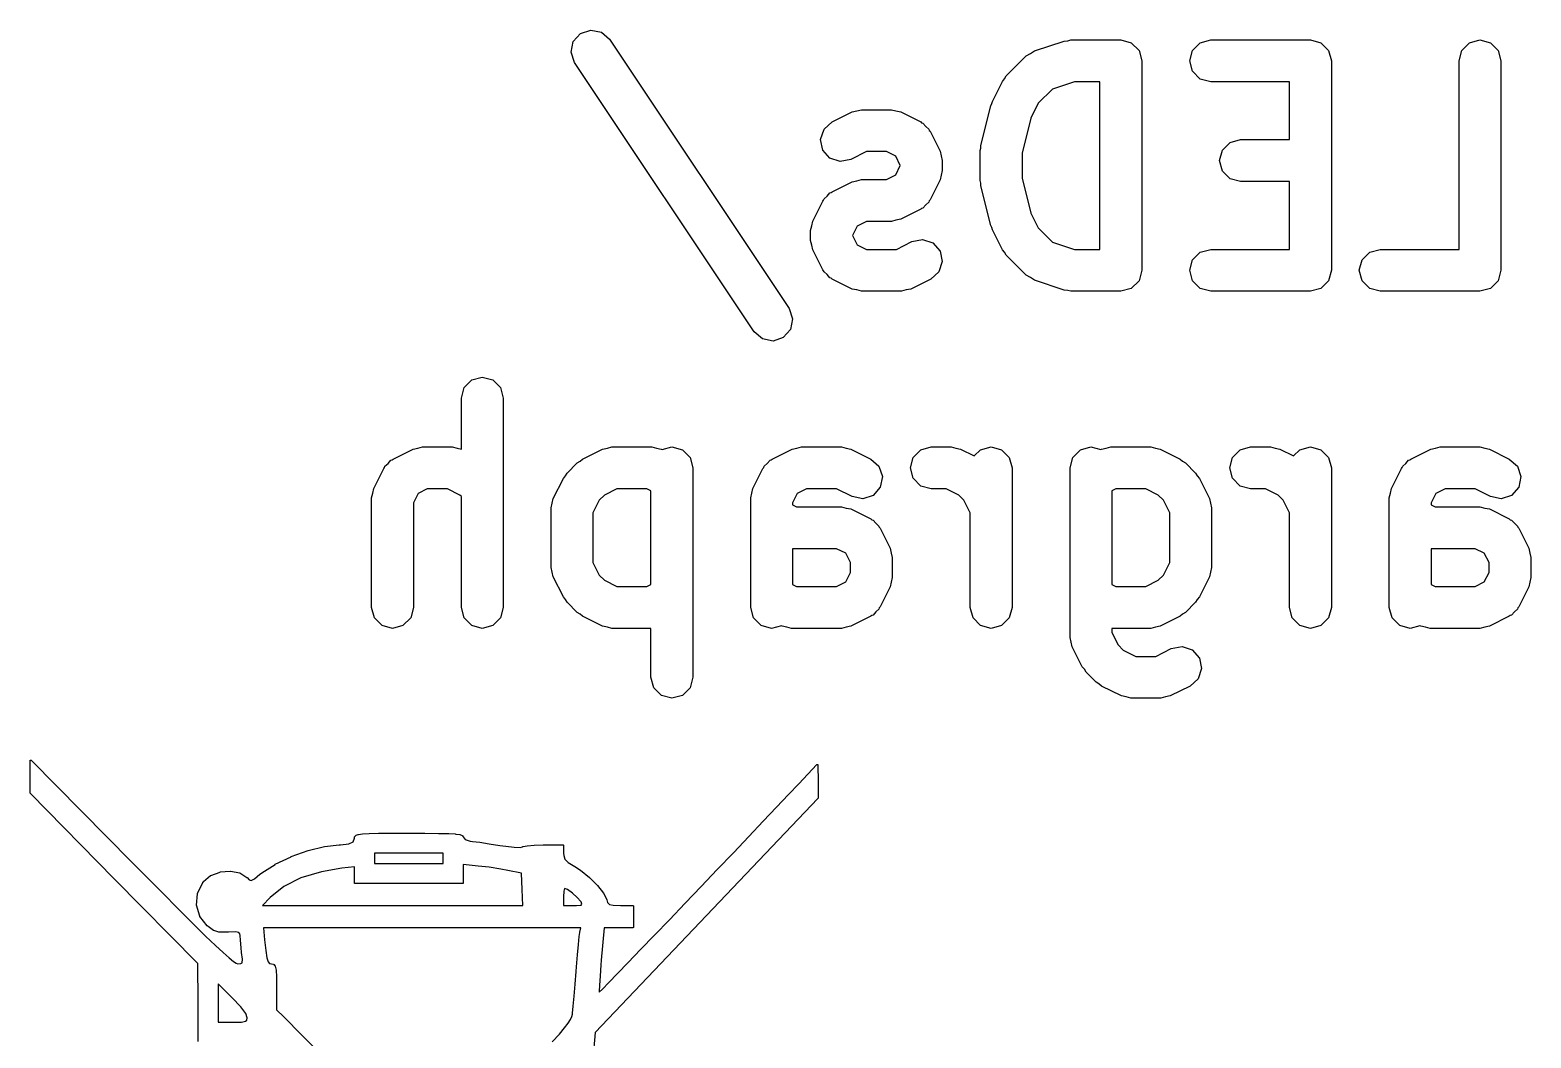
# Model space of a CAD drawing. Extents: x 10 to 287, y -200 to -10.
# Drawn here: x 155.62 to 166.37, y -116.54 to -109.32 of the extents above; entities that cross this region are included whole.
import ezdxf

# ---------------------------------------------------------------- set-up
doc = ezdxf.new("R2010")
doc.units = 0
doc.layers.add('BLACK', color=7, linetype='CONTINUOUS')

msp = doc.modelspace()

# ---------------------------------------------------------------- linework, layer by layer
at = {"layer": 'BLACK', "linetype": 'CONTINUOUS'}
for p, q in [((159.51, -109.403), (159.561, -109.345)), ((159.561, -109.345), (159.635, -109.32)), ((159.635, -109.32), (159.711, -109.335)), ((159.711, -109.335), (159.769, -109.386)), ((159.495, -109.479), (159.51, -109.403)), ((159.519, -109.553), (159.495, -109.479)), ((159.769, -109.386), (161.055, -111.315)), ((162.753, -109.506), (162.782, -109.489)), ((162.782, -109.489), (162.811, -109.47)), ((162.811, -109.47), (163.025, -109.399)), ((163.025, -109.399), (163.05, -109.397)), ((163.05, -109.397), (163.073, -109.391)), ((163.073, -109.391), (163.43, -109.391)), ((163.43, -109.391), (163.505, -109.411)), ((163.505, -109.411), (163.56, -109.466)), ((163.56, -109.466), (163.58, -109.541)), ((163.923, -109.541), (163.943, -109.466)), ((163.943, -109.466), (163.998, -109.411)), ((163.998, -109.411), (164.073, -109.391)), ((164.073, -109.391), (164.787, -109.391)), ((164.787, -109.391), (164.862, -109.411)), ((164.862, -109.411), (164.917, -109.466)), ((164.917, -109.466), (164.937, -109.541)), ((165.851, -109.541), (165.872, -109.466)), ((165.872, -109.466), (165.926, -109.411)), ((165.926, -109.411), (166.001, -109.391)), ((166.001, -109.391), (166.076, -109.411)), ((166.076, -109.411), (166.131, -109.466)), ((166.131, -109.466), (166.151, -109.541)), ((160.805, -111.481), (159.519, -109.553)), ((162.61, -109.649), (162.753, -109.506)), ((163.58, -109.541), (163.58, -111.041)), ((163.943, -109.616), (163.923, -109.541)), ((164.937, -109.541), (164.937, -111.041)), ((165.851, -110.891), (165.851, -109.541)), ((166.151, -109.541), (166.151, -111.041)), ((162.51, -109.831), (162.582, -109.688)), ((162.582, -109.688), (162.598, -109.67)), ((162.598, -109.67), (162.61, -109.649)), ((163.097, -109.691), (162.94, -109.744)), ((163.28, -109.691), (163.097, -109.691)), ((163.28, -110.891), (163.28, -109.691)), ((163.998, -109.671), (163.943, -109.616)), ((164.073, -109.691), (163.998, -109.671)), ((164.637, -109.691), (164.073, -109.691)), ((164.637, -110.105), (164.637, -109.691)), ((162.94, -109.744), (162.839, -109.844)), ((161.363, -109.978), (161.506, -109.907)), ((161.506, -109.907), (161.54, -109.9)), ((161.54, -109.9), (161.573, -109.891)), ((161.573, -109.891), (161.787, -109.891)), ((161.787, -109.891), (161.82, -109.9)), ((161.82, -109.9), (161.854, -109.907)), ((161.854, -109.907), (161.997, -109.978)), ((162.427, -110.148), (162.499, -109.862)), ((162.499, -109.862), (162.507, -109.847)), ((162.507, -109.847), (162.51, -109.831)), ((162.839, -109.844), (162.786, -109.951)), ((161.305, -110.03), (161.363, -109.978)), ((161.997, -109.978), (162.004, -109.984)), ((162.004, -109.984), (162.013, -109.987)), ((162.013, -109.987), (162.033, -110.01)), ((162.033, -110.01), (162.055, -110.03)), ((162.786, -109.951), (162.723, -110.202)), ((161.28, -110.104), (161.305, -110.03)), ((161.296, -110.18), (161.28, -110.104)), ((162.055, -110.03), (162.058, -110.039)), ((162.058, -110.039), (162.064, -110.045)), ((162.064, -110.045), (162.136, -110.188)), ((164.157, -110.18), (164.212, -110.125)), ((164.212, -110.125), (164.287, -110.105)), ((164.287, -110.105), (164.637, -110.105)), ((161.347, -110.238), (161.296, -110.18)), ((161.421, -110.262), (161.347, -110.238)), ((161.608, -110.191), (161.497, -110.247)), ((161.752, -110.191), (161.608, -110.191)), ((161.818, -110.224), (161.752, -110.191)), ((161.851, -110.291), (161.818, -110.224)), ((162.136, -110.188), (162.143, -110.222)), ((162.143, -110.222), (162.151, -110.255)), ((162.423, -110.184), (162.428, -110.166)), ((162.423, -110.398), (162.423, -110.184)), ((162.428, -110.166), (162.427, -110.148)), ((162.723, -110.202), (162.723, -110.38)), ((164.137, -110.255), (164.157, -110.18)), ((161.497, -110.247), (161.421, -110.262)), ((161.818, -110.358), (161.851, -110.291)), ((161.851, -110.291), (161.851, -110.291)), ((162.151, -110.327), (162.143, -110.36)), ((162.151, -110.255), (162.151, -110.327)), ((164.157, -110.33), (164.137, -110.255)), ((164.212, -110.385), (164.157, -110.33)), ((161.363, -110.478), (161.506, -110.407)), ((161.506, -110.407), (161.54, -110.4)), ((161.54, -110.4), (161.573, -110.391)), ((161.573, -110.391), (161.752, -110.391)), ((161.752, -110.391), (161.818, -110.358)), ((162.136, -110.394), (162.064, -110.537)), ((162.143, -110.36), (162.136, -110.394)), ((162.428, -110.416), (162.423, -110.398)), ((162.427, -110.435), (162.428, -110.416)), ((162.499, -110.72), (162.427, -110.435)), ((162.723, -110.38), (162.786, -110.632)), ((164.287, -110.405), (164.212, -110.385)), ((164.637, -110.405), (164.287, -110.405)), ((164.637, -110.891), (164.637, -110.405)), ((161.224, -110.688), (161.296, -110.545)), ((161.296, -110.545), (161.302, -110.539)), ((161.302, -110.539), (161.305, -110.53)), ((161.305, -110.53), (161.327, -110.51)), ((161.327, -110.51), (161.347, -110.487)), ((161.347, -110.487), (161.356, -110.484)), ((161.356, -110.484), (161.363, -110.478)), ((162.055, -110.552), (162.033, -110.572)), ((162.058, -110.544), (162.055, -110.552)), ((162.064, -110.537), (162.058, -110.544)), ((161.997, -110.604), (161.854, -110.675)), ((162.004, -110.598), (161.997, -110.604)), ((162.013, -110.595), (162.004, -110.598)), ((162.033, -110.572), (162.013, -110.595)), ((162.786, -110.632), (162.839, -110.738)), ((161.209, -110.755), (161.217, -110.722)), ((161.209, -110.827), (161.209, -110.755)), ((161.217, -110.722), (161.224, -110.688)), ((161.542, -110.724), (161.509, -110.791)), ((161.608, -110.691), (161.542, -110.724)), ((161.787, -110.691), (161.608, -110.691)), ((161.82, -110.682), (161.787, -110.691)), ((161.854, -110.675), (161.82, -110.682)), ((162.507, -110.735), (162.499, -110.72)), ((162.51, -110.751), (162.507, -110.735)), ((162.582, -110.894), (162.51, -110.751)), ((162.839, -110.738), (162.94, -110.839)), ((161.217, -110.86), (161.209, -110.827)), ((161.224, -110.894), (161.217, -110.86)), ((161.509, -110.791), (161.509, -110.791)), ((161.509, -110.791), (161.542, -110.858)), ((161.542, -110.858), (161.608, -110.891)), ((161.823, -110.891), (161.934, -110.835)), ((161.934, -110.835), (162.01, -110.82)), ((162.01, -110.82), (162.084, -110.844)), ((162.084, -110.844), (162.136, -110.903)), ((162.94, -110.839), (163.097, -110.891)), ((161.296, -111.037), (161.224, -110.894)), ((161.608, -110.891), (161.823, -110.891)), ((162.151, -110.979), (162.127, -111.052)), ((162.136, -110.903), (162.151, -110.979)), ((162.598, -110.912), (162.582, -110.894)), ((162.61, -110.933), (162.598, -110.912)), ((162.753, -111.076), (162.61, -110.933)), ((163.097, -110.891), (163.28, -110.891)), ((163.923, -111.041), (163.943, -110.966)), ((163.943, -110.966), (163.998, -110.911)), ((163.998, -110.911), (164.073, -110.891)), ((164.073, -110.891), (164.637, -110.891)), ((165.137, -111.041), (165.157, -110.966)), ((165.157, -110.966), (165.212, -110.911)), ((165.212, -110.911), (165.287, -110.891)), ((165.287, -110.891), (165.851, -110.891)), ((161.302, -111.044), (161.296, -111.037)), ((161.305, -111.052), (161.302, -111.044)), ((161.327, -111.072), (161.305, -111.052)), ((161.347, -111.095), (161.327, -111.072)), ((161.356, -111.098), (161.347, -111.095)), ((161.363, -111.104), (161.356, -111.098)), ((162.127, -111.052), (162.069, -111.104)), ((162.782, -111.093), (162.753, -111.076)), ((162.811, -111.112), (162.782, -111.093)), ((163.58, -111.041), (163.56, -111.116)), ((163.943, -111.116), (163.923, -111.041)), ((164.937, -111.041), (164.917, -111.116)), ((165.157, -111.116), (165.137, -111.041)), ((166.151, -111.041), (166.131, -111.116)), ((161.506, -111.175), (161.363, -111.104)), ((161.54, -111.182), (161.506, -111.175)), ((161.573, -111.191), (161.54, -111.182)), ((161.859, -111.191), (161.573, -111.191)), ((161.892, -111.182), (161.859, -111.191)), ((161.926, -111.175), (161.892, -111.182)), ((162.069, -111.104), (161.926, -111.175)), ((163.025, -111.183), (162.811, -111.112)), ((163.05, -111.185), (163.025, -111.183)), ((163.073, -111.191), (163.05, -111.185)), ((163.43, -111.191), (163.073, -111.191)), ((163.505, -111.171), (163.43, -111.191)), ((163.56, -111.116), (163.505, -111.171)), ((163.998, -111.171), (163.943, -111.116)), ((164.073, -111.191), (163.998, -111.171)), ((164.787, -111.191), (164.073, -111.191)), ((164.862, -111.171), (164.787, -111.191)), ((164.917, -111.116), (164.862, -111.171)), ((165.212, -111.171), (165.157, -111.116)), ((165.287, -111.191), (165.212, -111.171)), ((166.001, -111.191), (165.287, -111.191)), ((166.076, -111.171), (166.001, -111.191)), ((166.131, -111.116), (166.076, -111.171)), ((161.055, -111.315), (161.08, -111.389)), ((161.08, -111.389), (161.064, -111.465)), ((160.864, -111.533), (160.805, -111.481)), ((160.94, -111.548), (160.864, -111.533)), ((161.013, -111.523), (160.94, -111.548)), ((161.064, -111.465), (161.013, -111.523)), ((158.729, -111.881), (158.784, -111.826)), ((158.784, -111.826), (158.859, -111.806)), ((158.859, -111.806), (158.934, -111.826)), ((158.934, -111.826), (158.988, -111.881)), ((158.709, -111.956), (158.729, -111.881)), ((158.709, -112.321), (158.709, -111.956)), ((158.988, -111.881), (159.009, -111.956)), ((159.009, -111.956), (159.009, -113.456)), ((158.22, -112.393), (158.363, -112.322)), ((158.363, -112.322), (158.397, -112.315)), ((158.397, -112.315), (158.43, -112.306)), ((158.43, -112.306), (158.644, -112.306)), ((158.644, -112.306), (158.678, -112.315)), ((158.678, -112.315), (158.709, -112.321)), ((159.577, -112.393), (159.72, -112.322)), ((159.72, -112.322), (159.754, -112.315)), ((159.754, -112.315), (159.787, -112.306)), ((159.787, -112.306), (160.073, -112.306)), ((160.073, -112.306), (160.106, -112.315)), ((160.106, -112.315), (160.14, -112.322)), ((160.14, -112.322), (160.146, -112.325)), ((160.146, -112.325), (160.216, -112.306)), ((160.216, -112.306), (160.291, -112.326)), ((160.291, -112.326), (160.346, -112.381)), ((160.346, -112.381), (160.366, -112.456)), ((160.934, -112.393), (161.077, -112.322)), ((161.077, -112.322), (161.111, -112.315)), ((161.111, -112.315), (161.144, -112.306)), ((161.144, -112.306), (161.43, -112.306)), ((161.43, -112.306), (161.463, -112.315)), ((161.463, -112.315), (161.497, -112.322)), ((161.497, -112.322), (161.64, -112.393)), ((161.923, -112.456), (161.943, -112.381)), ((161.943, -112.381), (161.998, -112.326)), ((161.998, -112.326), (162.073, -112.306)), ((162.073, -112.306), (162.216, -112.306)), ((162.216, -112.306), (162.249, -112.315)), ((162.249, -112.315), (162.283, -112.322)), ((162.283, -112.322), (162.381, -112.371)), ((162.381, -112.371), (162.426, -112.326)), ((162.426, -112.326), (162.501, -112.306)), ((162.501, -112.306), (162.576, -112.326)), ((162.576, -112.326), (162.631, -112.381)), ((162.631, -112.381), (162.651, -112.456)), ((163.066, -112.456), (163.086, -112.381)), ((163.086, -112.381), (163.141, -112.326)), ((163.141, -112.326), (163.216, -112.306)), ((163.216, -112.306), (163.286, -112.325)), ((163.286, -112.325), (163.291, -112.322)), ((163.291, -112.322), (163.325, -112.315)), ((163.325, -112.315), (163.359, -112.306)), ((163.359, -112.306), (163.644, -112.306)), ((163.644, -112.306), (163.678, -112.315)), ((163.678, -112.315), (163.711, -112.322)), ((163.711, -112.322), (163.854, -112.393)), ((164.209, -112.456), (164.229, -112.381)), ((164.229, -112.381), (164.284, -112.326)), ((164.284, -112.326), (164.359, -112.306)), ((164.359, -112.306), (164.501, -112.306)), ((164.501, -112.306), (164.535, -112.315)), ((164.535, -112.315), (164.569, -112.322)), ((164.569, -112.322), (164.667, -112.371)), ((164.667, -112.371), (164.712, -112.326)), ((164.712, -112.326), (164.787, -112.306)), ((164.787, -112.306), (164.862, -112.326)), ((164.862, -112.326), (164.917, -112.381)), ((164.917, -112.381), (164.937, -112.456)), ((165.506, -112.393), (165.649, -112.322)), ((165.649, -112.322), (165.682, -112.315)), ((165.682, -112.315), (165.716, -112.306)), ((165.716, -112.306), (166.001, -112.306)), ((166.001, -112.306), (166.035, -112.315)), ((166.035, -112.315), (166.069, -112.322)), ((166.069, -112.322), (166.211, -112.393)), ((158.082, -112.603), (158.153, -112.46)), ((158.153, -112.46), (158.159, -112.454)), ((158.159, -112.454), (158.162, -112.445)), ((158.162, -112.445), (158.185, -112.425)), ((158.185, -112.425), (158.204, -112.402)), ((158.204, -112.402), (158.213, -112.399)), ((158.213, -112.399), (158.22, -112.393)), ((159.455, -112.514), (159.467, -112.493)), ((159.467, -112.493), (159.538, -112.421)), ((159.538, -112.421), (159.559, -112.409)), ((159.559, -112.409), (159.577, -112.393)), ((160.366, -112.456), (160.366, -113.956)), ((160.796, -112.603), (160.867, -112.46)), ((160.867, -112.46), (160.873, -112.454)), ((160.873, -112.454), (160.876, -112.445)), ((160.876, -112.445), (160.899, -112.425)), ((160.899, -112.425), (160.919, -112.402)), ((160.919, -112.402), (160.927, -112.399)), ((160.927, -112.399), (160.934, -112.393)), ((161.64, -112.393), (161.698, -112.445)), ((161.698, -112.445), (161.723, -112.519)), ((161.943, -112.531), (161.923, -112.456)), ((162.651, -112.456), (162.651, -113.456)), ((163.066, -113.67), (163.066, -112.456)), ((163.854, -112.393), (163.872, -112.409)), ((163.872, -112.409), (163.893, -112.421)), ((163.893, -112.421), (163.965, -112.493)), ((163.965, -112.493), (163.977, -112.514)), ((164.229, -112.531), (164.209, -112.456)), ((164.937, -112.456), (164.937, -113.456)), ((165.367, -112.603), (165.439, -112.46)), ((165.439, -112.46), (165.445, -112.454)), ((165.445, -112.454), (165.448, -112.445)), ((165.448, -112.445), (165.47, -112.425)), ((165.47, -112.425), (165.49, -112.402)), ((165.49, -112.402), (165.499, -112.399)), ((165.499, -112.399), (165.506, -112.393)), ((166.211, -112.393), (166.269, -112.445)), ((166.269, -112.445), (166.294, -112.519)), ((158.075, -112.637), (158.082, -112.603)), ((158.465, -112.606), (158.399, -112.639)), ((158.609, -112.606), (158.465, -112.606)), ((158.698, -112.651), (158.609, -112.606)), ((159.367, -112.675), (159.439, -112.532)), ((159.439, -112.532), (159.455, -112.514)), ((159.823, -112.606), (159.733, -112.651)), ((160.037, -112.606), (159.823, -112.606)), ((160.066, -112.62), (160.037, -112.606)), ((160.789, -112.637), (160.796, -112.603)), ((161.18, -112.606), (161.113, -112.639)), ((161.395, -112.606), (161.18, -112.606)), ((161.506, -112.662), (161.395, -112.606)), ((161.707, -112.595), (161.656, -112.653)), ((161.723, -112.519), (161.707, -112.595)), ((161.998, -112.586), (161.943, -112.531)), ((162.073, -112.606), (161.998, -112.586)), ((162.18, -112.606), (162.073, -112.606)), ((162.27, -112.651), (162.18, -112.606)), ((163.394, -112.606), (163.366, -112.62)), ((163.609, -112.606), (163.394, -112.606)), ((163.698, -112.651), (163.609, -112.606)), ((163.977, -112.514), (163.993, -112.532)), ((163.993, -112.532), (164.064, -112.675)), ((164.284, -112.586), (164.229, -112.531)), ((164.359, -112.606), (164.284, -112.586)), ((164.466, -112.606), (164.359, -112.606)), ((164.555, -112.651), (164.466, -112.606)), ((165.36, -112.637), (165.367, -112.603)), ((165.751, -112.606), (165.685, -112.639)), ((165.966, -112.606), (165.751, -112.606)), ((166.077, -112.662), (165.966, -112.606)), ((166.278, -112.595), (166.227, -112.653)), ((166.294, -112.519), (166.278, -112.595)), ((158.066, -112.67), (158.075, -112.637)), ((158.066, -113.456), (158.066, -112.67)), ((158.399, -112.639), (158.366, -112.706)), ((158.366, -112.706), (158.366, -113.456)), ((158.709, -112.661), (158.698, -112.651)), ((158.709, -113.456), (158.709, -112.661)), ((159.351, -112.742), (159.36, -112.708)), ((159.36, -112.708), (159.367, -112.675)), ((159.696, -112.688), (159.651, -112.777)), ((159.733, -112.651), (159.696, -112.688)), ((160.066, -113.292), (160.066, -112.62)), ((160.78, -112.67), (160.789, -112.637)), ((160.78, -113.456), (160.78, -112.67)), ((161.113, -112.639), (161.08, -112.706)), ((161.08, -112.706), (161.08, -112.721)), ((161.582, -112.677), (161.506, -112.662)), ((161.656, -112.653), (161.582, -112.677)), ((162.307, -112.688), (162.27, -112.651)), ((162.351, -112.777), (162.307, -112.688)), ((163.366, -112.62), (163.366, -113.292)), ((163.735, -112.688), (163.698, -112.651)), ((163.78, -112.777), (163.735, -112.688)), ((164.064, -112.675), (164.071, -112.708)), ((164.071, -112.708), (164.08, -112.742)), ((164.592, -112.688), (164.555, -112.651)), ((164.637, -112.777), (164.592, -112.688)), ((165.351, -112.67), (165.36, -112.637)), ((165.351, -113.456), (165.351, -112.67)), ((165.685, -112.639), (165.651, -112.706)), ((165.651, -112.706), (165.651, -112.721)), ((166.153, -112.677), (166.077, -112.662)), ((166.227, -112.653), (166.153, -112.677)), ((159.351, -113.17), (159.351, -112.742)), ((159.651, -112.777), (159.651, -113.135)), ((161.08, -112.721), (161.108, -112.735)), ((161.108, -112.735), (161.43, -112.735)), ((161.43, -112.735), (161.463, -112.744)), ((161.463, -112.744), (161.497, -112.75)), ((161.497, -112.75), (161.64, -112.822)), ((161.64, -112.822), (161.647, -112.828)), ((162.351, -113.456), (162.351, -112.777)), ((163.78, -113.135), (163.78, -112.777)), ((164.08, -112.742), (164.08, -113.17)), ((164.637, -113.456), (164.637, -112.777)), ((165.651, -112.721), (165.68, -112.735)), ((165.68, -112.735), (166.001, -112.735)), ((166.001, -112.735), (166.035, -112.744)), ((166.035, -112.744), (166.069, -112.75)), ((166.069, -112.75), (166.211, -112.822)), ((166.211, -112.822), (166.218, -112.828)), ((161.647, -112.828), (161.656, -112.831)), ((161.656, -112.831), (161.675, -112.853)), ((161.675, -112.853), (161.698, -112.873)), ((161.698, -112.873), (161.701, -112.882)), ((161.701, -112.882), (161.707, -112.889)), ((161.707, -112.889), (161.778, -113.032)), ((166.218, -112.828), (166.227, -112.831)), ((166.227, -112.831), (166.247, -112.853)), ((166.247, -112.853), (166.269, -112.873)), ((166.269, -112.873), (166.272, -112.882)), ((166.272, -112.882), (166.278, -112.889)), ((166.278, -112.889), (166.35, -113.032)), ((161.08, -113.035), (161.08, -113.292)), ((161.395, -113.035), (161.08, -113.035)), ((161.461, -113.068), (161.395, -113.035)), ((161.778, -113.032), (161.785, -113.066)), ((165.651, -113.035), (165.651, -113.292)), ((165.966, -113.035), (165.651, -113.035)), ((166.032, -113.068), (165.966, -113.035)), ((166.35, -113.032), (166.357, -113.066)), ((159.651, -113.135), (159.696, -113.224)), ((161.494, -113.134), (161.461, -113.068)), ((161.494, -113.206), (161.494, -113.134)), ((161.785, -113.066), (161.794, -113.099)), ((161.794, -113.099), (161.794, -113.242)), ((163.735, -113.224), (163.78, -113.135)), ((166.066, -113.134), (166.032, -113.068)), ((166.066, -113.206), (166.066, -113.134)), ((166.357, -113.066), (166.366, -113.099)), ((166.366, -113.099), (166.366, -113.242)), ((159.36, -113.204), (159.351, -113.17)), ((159.367, -113.237), (159.36, -113.204)), ((159.439, -113.38), (159.367, -113.237)), ((159.696, -113.224), (159.733, -113.261)), ((161.461, -113.273), (161.494, -113.206)), ((161.794, -113.242), (161.785, -113.275)), ((163.698, -113.261), (163.735, -113.224)), ((164.064, -113.237), (163.993, -113.38)), ((164.071, -113.204), (164.064, -113.237)), ((164.08, -113.17), (164.071, -113.204)), ((166.032, -113.273), (166.066, -113.206)), ((166.366, -113.242), (166.357, -113.275)), ((159.733, -113.261), (159.823, -113.306)), ((159.823, -113.306), (160.037, -113.306)), ((160.037, -113.306), (160.066, -113.292)), ((161.08, -113.292), (161.108, -113.306)), ((161.108, -113.306), (161.395, -113.306)), ((161.395, -113.306), (161.461, -113.273)), ((161.778, -113.309), (161.707, -113.452)), ((161.785, -113.275), (161.778, -113.309)), ((163.366, -113.292), (163.394, -113.306)), ((163.394, -113.306), (163.609, -113.306)), ((163.609, -113.306), (163.698, -113.261)), ((165.651, -113.292), (165.68, -113.306)), ((165.68, -113.306), (165.966, -113.306)), ((165.966, -113.306), (166.032, -113.273)), ((166.35, -113.309), (166.278, -113.452)), ((166.357, -113.275), (166.35, -113.309)), ((158.086, -113.531), (158.066, -113.456)), ((158.366, -113.456), (158.346, -113.531)), ((158.729, -113.531), (158.709, -113.456)), ((159.009, -113.456), (158.988, -113.531)), ((159.455, -113.398), (159.439, -113.38)), ((159.467, -113.419), (159.455, -113.398)), ((159.538, -113.491), (159.467, -113.419)), ((160.8, -113.531), (160.78, -113.456)), ((161.698, -113.467), (161.675, -113.487)), ((161.701, -113.459), (161.698, -113.467)), ((161.707, -113.452), (161.701, -113.459)), ((162.372, -113.531), (162.351, -113.456)), ((162.651, -113.456), (162.631, -113.531)), ((163.965, -113.419), (163.893, -113.491)), ((163.977, -113.398), (163.965, -113.419)), ((163.993, -113.38), (163.977, -113.398)), ((164.657, -113.531), (164.637, -113.456)), ((164.937, -113.456), (164.917, -113.531)), ((165.372, -113.531), (165.351, -113.456)), ((166.269, -113.467), (166.247, -113.487)), ((166.272, -113.459), (166.269, -113.467)), ((166.278, -113.452), (166.272, -113.459)), ((158.141, -113.586), (158.086, -113.531)), ((158.346, -113.531), (158.291, -113.586)), ((158.784, -113.586), (158.729, -113.531)), ((158.988, -113.531), (158.934, -113.586)), ((159.559, -113.503), (159.538, -113.491)), ((159.577, -113.519), (159.559, -113.503)), ((159.72, -113.59), (159.577, -113.519)), ((160.855, -113.586), (160.8, -113.531)), ((161.64, -113.519), (161.497, -113.59)), ((161.647, -113.513), (161.64, -113.519)), ((161.656, -113.51), (161.647, -113.513)), ((161.675, -113.487), (161.656, -113.51)), ((162.426, -113.586), (162.372, -113.531)), ((162.631, -113.531), (162.576, -113.586)), ((163.854, -113.519), (163.711, -113.59)), ((163.872, -113.503), (163.854, -113.519)), ((163.893, -113.491), (163.872, -113.503)), ((164.712, -113.586), (164.657, -113.531)), ((164.917, -113.531), (164.862, -113.586)), ((165.426, -113.586), (165.372, -113.531)), ((166.211, -113.519), (166.069, -113.59)), ((166.218, -113.513), (166.211, -113.519)), ((166.227, -113.51), (166.218, -113.513)), ((166.247, -113.487), (166.227, -113.51)), ((158.216, -113.606), (158.141, -113.586)), ((158.291, -113.586), (158.216, -113.606)), ((158.859, -113.606), (158.784, -113.586)), ((158.934, -113.586), (158.859, -113.606)), ((159.754, -113.597), (159.72, -113.59)), ((159.787, -113.606), (159.754, -113.597)), ((160.066, -113.606), (159.787, -113.606)), ((160.066, -113.956), (160.066, -113.606)), ((160.93, -113.606), (160.855, -113.586)), ((161, -113.587), (160.93, -113.606)), ((161.006, -113.59), (161, -113.587)), ((161.04, -113.597), (161.006, -113.59)), ((161.073, -113.606), (161.04, -113.597)), ((161.43, -113.606), (161.073, -113.606)), ((161.463, -113.597), (161.43, -113.606)), ((161.497, -113.59), (161.463, -113.597)), ((162.501, -113.606), (162.426, -113.586)), ((162.576, -113.586), (162.501, -113.606)), ((163.075, -113.704), (163.066, -113.67)), ((163.644, -113.606), (163.366, -113.606)), ((163.366, -113.606), (163.366, -113.635)), ((163.366, -113.635), (163.41, -113.724)), ((163.678, -113.597), (163.644, -113.606)), ((163.711, -113.59), (163.678, -113.597)), ((164.787, -113.606), (164.712, -113.586)), ((164.862, -113.586), (164.787, -113.606)), ((165.501, -113.606), (165.426, -113.586)), ((165.571, -113.587), (165.501, -113.606)), ((165.577, -113.59), (165.571, -113.587)), ((165.611, -113.597), (165.577, -113.59)), ((165.644, -113.606), (165.611, -113.597)), ((166.001, -113.606), (165.644, -113.606)), ((166.035, -113.597), (166.001, -113.606)), ((166.069, -113.59), (166.035, -113.597)), ((163.082, -113.737), (163.075, -113.704)), ((163.153, -113.88), (163.082, -113.737)), ((163.41, -113.724), (163.447, -113.761)), ((163.447, -113.761), (163.537, -113.806)), ((163.68, -113.806), (163.791, -113.75)), ((163.791, -113.75), (163.868, -113.735)), ((163.868, -113.735), (163.941, -113.759)), ((163.941, -113.759), (163.993, -113.818)), ((163.169, -113.898), (163.153, -113.88)), ((163.537, -113.806), (163.68, -113.806)), ((164.008, -113.894), (163.984, -113.967)), ((163.993, -113.818), (164.008, -113.894)), ((160.086, -114.031), (160.066, -113.956)), ((160.366, -113.956), (160.346, -114.031)), ((163.181, -113.919), (163.169, -113.898)), ((163.253, -113.991), (163.181, -113.919)), ((163.273, -114.003), (163.253, -113.991)), ((163.291, -114.019), (163.273, -114.003)), ((163.984, -113.967), (163.926, -114.019)), ((160.141, -114.086), (160.086, -114.031)), ((160.216, -114.106), (160.141, -114.086)), ((160.291, -114.086), (160.216, -114.106)), ((160.346, -114.031), (160.291, -114.086)), ((163.434, -114.09), (163.291, -114.019)), ((163.468, -114.097), (163.434, -114.09)), ((163.501, -114.106), (163.468, -114.097)), ((163.716, -114.106), (163.501, -114.106)), ((163.749, -114.097), (163.716, -114.106)), ((163.783, -114.09), (163.749, -114.097)), ((163.926, -114.019), (163.783, -114.09)), ((155.621, -114.554), (155.622, -114.552)), ((155.622, -114.669), (155.621, -114.554)), ((155.621, -114.554), (155.621, -114.554)), ((155.621, -114.554), (155.621, -114.554)), ((155.622, -114.55), (155.624, -114.549)), ((155.622, -114.552), (155.622, -114.55)), ((155.622, -114.55), (155.622, -114.55)), ((155.622, -114.55), (155.622, -114.55)), ((155.624, -114.549), (155.626, -114.549)), ((155.626, -114.549), (155.626, -114.549)), ((155.626, -114.549), (155.626, -114.549)), ((155.626, -114.549), (155.628, -114.549)), ((155.628, -114.549), (155.629, -114.55)), ((155.629, -114.55), (155.629, -114.55)), ((155.629, -114.55), (155.629, -114.55)), ((155.629, -114.55), (156.35, -115.28)), ((161.124, -114.719), (161.253, -114.581)), ((161.253, -114.581), (161.254, -114.58)), ((161.253, -114.581), (161.253, -114.581)), ((161.253, -114.581), (161.253, -114.581)), ((161.254, -114.58), (161.256, -114.58)), ((161.256, -114.58), (161.256, -114.58)), ((161.256, -114.58), (161.256, -114.58)), ((161.256, -114.58), (161.258, -114.58)), ((161.258, -114.58), (161.26, -114.581)), ((161.26, -114.581), (161.26, -114.581)), ((161.26, -114.581), (161.26, -114.581)), ((161.26, -114.581), (161.26, -114.583)), ((161.26, -114.583), (161.261, -114.584)), ((161.261, -114.584), (161.261, -114.584)), ((161.261, -114.584), (161.261, -114.585)), ((161.261, -114.585), (161.262, -114.702)), ((155.623, -114.785), (155.622, -114.669)), ((161.051, -114.796), (161.124, -114.719)), ((161.124, -114.719), (161.124, -114.719)), ((161.262, -114.702), (161.262, -114.819)), ((155.623, -114.787), (155.623, -114.785)), ((155.624, -114.789), (155.623, -114.787)), ((156.224, -115.399), (155.624, -114.789)), ((161.261, -114.823), (160.463, -115.662)), ((160.966, -114.886), (161.051, -114.796)), ((161.051, -114.796), (161.051, -114.796)), ((161.262, -114.821), (161.261, -114.823)), ((161.262, -114.819), (161.262, -114.821)), ((160.87, -114.987), (160.966, -114.886)), ((160.966, -114.886), (160.966, -114.886)), ((157.972, -115.081), (158.001, -115.077)), ((158.001, -115.077), (158.048, -115.075)), ((158.001, -115.077), (158.001, -115.077)), ((158.001, -115.077), (158.001, -115.077)), ((158.048, -115.075), (158.116, -115.073)), ((158.048, -115.075), (158.048, -115.075)), ((158.048, -115.075), (158.048, -115.075)), ((158.116, -115.073), (158.116, -115.073)), ((158.116, -115.073), (158.117, -115.073)), ((158.117, -115.073), (158.21, -115.073)), ((158.21, -115.073), (158.333, -115.072)), ((158.21, -115.073), (158.21, -115.073)), ((158.21, -115.073), (158.21, -115.073)), ((158.333, -115.072), (158.333, -115.073)), ((158.333, -115.073), (158.333, -115.072)), ((158.333, -115.072), (158.448, -115.073)), ((158.448, -115.073), (158.448, -115.073)), ((158.448, -115.073), (158.448, -115.073)), ((158.448, -115.073), (158.546, -115.074)), ((158.546, -115.074), (158.546, -115.074)), ((158.546, -115.074), (158.546, -115.074)), ((158.546, -115.074), (158.618, -115.075)), ((158.618, -115.075), (158.618, -115.076)), ((158.618, -115.076), (158.618, -115.075)), ((158.618, -115.075), (158.667, -115.078)), ((158.667, -115.078), (158.668, -115.079)), ((160.766, -115.097), (160.87, -114.987)), ((160.87, -114.987), (160.87, -114.987)), ((157.611, -115.196), (157.729, -115.167)), ((157.729, -115.167), (157.833, -115.156)), ((157.729, -115.167), (157.729, -115.167)), ((157.729, -115.167), (157.729, -115.167)), ((157.833, -115.156), (157.833, -115.156)), ((157.833, -115.156), (157.833, -115.156)), ((157.833, -115.156), (157.844, -115.156)), ((157.844, -115.156), (157.904, -115.15)), ((157.904, -115.15), (157.934, -115.135)), ((157.934, -115.135), (157.944, -115.108)), ((157.944, -115.108), (157.945, -115.099)), ((157.945, -115.099), (157.946, -115.098)), ((157.946, -115.097), (157.953, -115.089)), ((157.946, -115.098), (157.946, -115.097)), ((157.953, -115.089), (157.954, -115.088)), ((157.954, -115.088), (157.955, -115.087)), ((157.955, -115.087), (157.971, -115.081)), ((157.971, -115.081), (157.971, -115.082)), ((157.971, -115.082), (157.972, -115.081)), ((158.668, -115.079), (158.668, -115.079)), ((158.668, -115.079), (158.698, -115.083)), ((158.698, -115.083), (158.699, -115.083)), ((158.699, -115.083), (158.699, -115.083)), ((158.699, -115.083), (158.715, -115.089)), ((158.715, -115.089), (158.716, -115.09)), ((158.716, -115.09), (158.717, -115.091)), ((158.717, -115.091), (158.722, -115.099)), ((158.722, -115.099), (158.735, -115.117)), ((158.735, -115.117), (158.773, -115.129)), ((158.773, -115.129), (158.788, -115.131)), ((158.788, -115.131), (158.788, -115.131)), ((158.788, -115.131), (158.788, -115.131)), ((158.788, -115.131), (158.84, -115.138)), ((158.84, -115.138), (158.84, -115.138)), ((158.84, -115.138), (158.84, -115.138)), ((158.84, -115.138), (158.909, -115.149)), ((158.909, -115.149), (158.909, -115.149)), ((158.909, -115.149), (158.909, -115.149)), ((158.909, -115.149), (158.985, -115.16)), ((158.985, -115.16), (159.027, -115.166)), ((159.027, -115.166), (159.088, -115.172)), ((159.088, -115.172), (159.131, -115.174)), ((159.131, -115.174), (159.147, -115.171)), ((159.147, -115.171), (159.149, -115.169)), ((159.149, -115.169), (159.15, -115.169)), ((159.15, -115.169), (159.151, -115.168)), ((159.151, -115.168), (159.179, -115.162)), ((159.179, -115.162), (159.179, -115.162)), ((159.179, -115.162), (159.18, -115.162)), ((159.18, -115.162), (159.23, -115.158)), ((159.23, -115.158), (159.295, -115.156)), ((159.23, -115.158), (159.23, -115.158)), ((159.23, -115.158), (159.23, -115.158)), ((159.295, -115.156), (159.295, -115.156)), ((159.295, -115.156), (159.295, -115.156)), ((159.295, -115.156), (159.436, -115.156)), ((159.436, -115.156), (159.438, -115.157)), ((159.438, -115.157), (159.439, -115.158)), ((159.439, -115.158), (159.439, -115.158)), ((159.439, -115.158), (159.439, -115.158)), ((159.439, -115.158), (159.44, -115.159)), ((159.44, -115.159), (159.441, -115.161)), ((159.441, -115.161), (159.441, -115.211)), ((160.656, -115.213), (160.766, -115.097)), ((160.766, -115.097), (160.766, -115.097)), ((156.35, -115.28), (156.419, -115.35)), ((157.376, -115.295), (157.49, -115.241)), ((157.49, -115.24), (157.611, -115.196)), ((157.49, -115.241), (157.49, -115.24)), ((157.49, -115.241), (157.49, -115.241)), ((157.611, -115.196), (157.611, -115.196)), ((157.611, -115.196), (157.611, -115.196)), ((158.087, -115.216), (158.087, -115.29)), ((158.579, -115.216), (158.087, -115.216)), ((158.087, -115.29), (158.579, -115.29)), ((158.579, -115.29), (158.579, -115.216)), ((159.441, -115.211), (159.441, -115.211)), ((159.441, -115.211), (159.441, -115.215)), ((159.441, -115.215), (159.442, -115.232)), ((159.442, -115.232), (159.45, -115.259)), ((159.45, -115.259), (159.473, -115.282)), ((159.473, -115.282), (159.52, -115.311)), ((160.541, -115.333), (160.656, -115.213)), ((156.823, -116.007), (156.224, -115.399)), ((156.419, -115.35), (156.419, -115.35)), ((156.419, -115.35), (156.564, -115.496)), ((156.864, -115.419), (156.914, -115.376)), ((156.914, -115.376), (156.915, -115.376)), ((156.915, -115.376), (156.916, -115.376)), ((156.916, -115.376), (156.982, -115.351)), ((156.982, -115.351), (156.983, -115.35)), ((156.982, -115.351), (156.982, -115.351)), ((156.983, -115.35), (157.054, -115.344)), ((157.054, -115.344), (157.055, -115.344)), ((157.055, -115.344), (157.056, -115.344)), ((157.056, -115.344), (157.122, -115.357)), ((157.122, -115.357), (157.122, -115.357)), ((157.122, -115.357), (157.123, -115.357)), ((157.123, -115.357), (157.174, -115.391)), ((157.174, -115.391), (157.174, -115.391)), ((157.174, -115.391), (157.175, -115.391)), ((157.175, -115.391), (157.191, -115.407)), ((157.205, -115.411), (157.227, -115.399)), ((157.227, -115.399), (157.267, -115.367)), ((157.267, -115.367), (157.279, -115.358)), ((157.267, -115.367), (157.267, -115.367)), ((157.279, -115.358), (157.28, -115.357)), ((157.279, -115.358), (157.279, -115.358)), ((157.28, -115.357), (157.375, -115.296)), ((157.375, -115.296), (157.376, -115.296)), ((157.376, -115.296), (157.376, -115.295)), ((157.56, -115.393), (157.439, -115.454)), ((157.707, -115.349), (157.56, -115.393)), ((157.853, -115.324), (157.707, -115.349)), ((157.944, -115.313), (157.853, -115.324)), ((157.944, -115.428), (157.944, -115.313)), ((158.83, -115.308), (158.722, -115.297)), ((158.722, -115.297), (158.722, -115.428)), ((158.908, -115.317), (158.83, -115.308)), ((158.992, -115.33), (158.908, -115.317)), ((159.042, -115.339), (158.992, -115.33)), ((159.139, -115.359), (159.042, -115.339)), ((159.143, -115.475), (159.139, -115.359)), ((159.52, -115.311), (159.52, -115.311)), ((159.52, -115.311), (159.52, -115.311)), ((159.52, -115.311), (159.561, -115.338)), ((159.561, -115.338), (159.561, -115.338)), ((159.561, -115.338), (159.562, -115.338)), ((159.562, -115.338), (159.625, -115.389)), ((159.625, -115.389), (159.625, -115.389)), ((159.625, -115.389), (159.626, -115.389)), ((159.626, -115.389), (159.683, -115.447)), ((160.425, -115.454), (160.541, -115.333)), ((156.564, -115.496), (156.687, -115.62)), ((156.813, -115.587), (156.82, -115.506)), ((156.82, -115.506), (156.821, -115.505)), ((156.821, -115.504), (156.859, -115.425)), ((156.821, -115.505), (156.821, -115.504)), ((156.859, -115.424), (156.863, -115.42)), ((156.859, -115.425), (156.859, -115.424)), ((156.859, -115.425), (156.859, -115.425)), ((156.863, -115.42), (156.863, -115.419)), ((156.863, -115.419), (156.864, -115.419)), ((157.191, -115.407), (157.205, -115.411)), ((157.439, -115.454), (157.34, -115.534)), ((157.945, -115.432), (157.944, -115.428)), ((157.949, -115.433), (157.945, -115.432)), ((158.717, -115.433), (157.949, -115.433)), ((158.721, -115.432), (158.717, -115.433)), ((158.722, -115.428), (158.721, -115.432)), ((159.148, -115.591), (159.143, -115.475)), ((159.443, -115.488), (159.441, -115.529)), ((159.448, -115.468), (159.443, -115.488)), ((159.468, -115.477), (159.448, -115.468)), ((159.504, -115.502), (159.468, -115.477)), ((159.539, -115.534), (159.504, -115.502)), ((159.683, -115.447), (159.683, -115.447)), ((159.683, -115.447), (159.683, -115.447)), ((159.683, -115.447), (159.727, -115.503)), ((159.727, -115.503), (159.727, -115.504)), ((159.727, -115.504), (159.728, -115.504)), ((159.728, -115.504), (159.751, -115.551)), ((160.31, -115.575), (160.425, -115.454)), ((160.425, -115.454), (160.425, -115.454)), ((156.814, -115.588), (156.813, -115.587)), ((156.813, -115.589), (156.814, -115.588)), ((156.836, -115.667), (156.813, -115.589)), ((157.34, -115.534), (157.285, -115.591)), ((157.285, -115.591), (159.148, -115.591)), ((159.441, -115.529), (159.441, -115.591)), ((159.441, -115.591), (159.512, -115.591)), ((159.512, -115.591), (159.534, -115.59)), ((159.534, -115.59), (159.566, -115.588)), ((159.564, -115.562), (159.539, -115.534)), ((159.566, -115.565), (159.564, -115.562)), ((159.572, -115.582), (159.566, -115.565)), ((159.566, -115.588), (159.572, -115.582)), ((159.751, -115.551), (159.751, -115.551)), ((159.751, -115.551), (159.751, -115.551)), ((159.751, -115.551), (159.756, -115.568)), ((159.756, -115.568), (159.766, -115.58)), ((159.766, -115.58), (159.769, -115.583)), ((159.769, -115.583), (159.795, -115.589)), ((159.795, -115.589), (159.847, -115.591)), ((159.847, -115.591), (159.937, -115.591)), ((159.937, -115.591), (159.941, -115.592)), ((159.941, -115.592), (159.942, -115.596)), ((159.942, -115.596), (159.942, -115.746)), ((160.198, -115.692), (160.31, -115.575)), ((156.687, -115.62), (156.791, -115.724)), ((156.837, -115.668), (156.836, -115.667)), ((156.837, -115.669), (156.837, -115.668)), ((156.89, -115.736), (156.837, -115.669)), ((160.463, -115.662), (159.666, -116.5)), ((160.092, -115.803), (160.198, -115.692)), ((160.463, -115.662), (160.463, -115.662)), ((156.791, -115.724), (156.877, -115.809)), ((156.877, -115.809), (156.877, -115.809)), ((156.877, -115.809), (156.948, -115.877)), ((156.89, -115.737), (156.89, -115.736)), ((156.89, -115.736), (156.89, -115.736)), ((156.897, -115.742), (156.89, -115.737)), ((156.934, -115.769), (156.897, -115.742)), ((156.897, -115.742), (156.897, -115.742)), ((156.897, -115.742), (156.897, -115.742)), ((156.935, -115.769), (156.934, -115.769)), ((156.936, -115.77), (156.935, -115.769)), ((156.973, -115.781), (156.936, -115.77)), ((156.974, -115.781), (156.973, -115.781)), ((156.975, -115.781), (156.974, -115.781)), ((157.028, -115.782), (156.975, -115.781)), ((157.041, -115.782), (157.028, -115.782)), ((157.028, -115.782), (157.028, -115.782)), ((157.028, -115.782), (157.028, -115.782)), ((157.092, -115.78), (157.041, -115.782)), ((157.117, -115.784), (157.092, -115.78)), ((157.124, -115.794), (157.117, -115.784)), ((157.125, -115.805), (157.124, -115.794)), ((157.127, -115.84), (157.125, -115.805)), ((159.564, -115.751), (157.292, -115.751)), ((157.292, -115.751), (157.297, -115.808)), ((157.297, -115.808), (157.3, -115.837)), ((159.547, -115.869), (159.553, -115.813)), ((159.553, -115.813), (159.557, -115.783)), ((159.553, -115.813), (159.553, -115.813)), ((159.553, -115.813), (159.553, -115.813)), ((159.557, -115.782), (159.564, -115.751)), ((159.557, -115.783), (159.557, -115.782)), ((159.557, -115.783), (159.557, -115.783)), ((159.73, -115.751), (159.71, -115.983)), ((159.937, -115.751), (159.73, -115.751)), ((159.941, -115.749), (159.937, -115.751)), ((159.942, -115.746), (159.941, -115.749)), ((159.992, -115.906), (160.092, -115.803)), ((160.092, -115.803), (160.092, -115.803)), ((156.948, -115.877), (157.003, -115.928)), ((157.003, -115.928), (157.046, -115.966)), ((157.132, -115.894), (157.127, -115.84)), ((157.127, -115.84), (157.127, -115.84)), ((157.127, -115.84), (157.127, -115.84)), ((157.136, -115.926), (157.132, -115.894)), ((157.132, -115.894), (157.132, -115.894)), ((157.132, -115.894), (157.132, -115.894)), ((157.141, -115.976), (157.136, -115.926)), ((157.3, -115.837), (157.308, -115.914)), ((157.308, -115.914), (157.316, -115.965)), ((159.541, -115.944), (159.547, -115.869)), ((159.547, -115.869), (159.547, -115.869)), ((159.547, -115.869), (159.547, -115.869)), ((159.903, -115.999), (159.992, -115.906)), ((159.992, -115.906), (159.992, -115.906)), ((156.824, -116.285), (156.823, -116.007)), ((157.046, -115.966), (157.077, -115.991)), ((157.077, -115.991), (157.097, -116.004)), ((157.097, -116.004), (157.109, -116.008)), ((157.109, -116.008), (157.129, -116.007)), ((157.129, -116.007), (157.139, -116)), ((157.139, -116), (157.141, -115.976)), ((157.316, -115.965), (157.325, -115.993)), ((157.325, -115.993), (157.335, -116.005)), ((157.335, -116.005), (157.349, -116.008)), ((157.349, -116.008), (157.363, -116.011)), ((157.363, -116.011), (157.365, -116.012)), ((157.365, -116.012), (157.366, -116.012)), ((157.366, -116.012), (157.376, -116.024)), ((157.376, -116.024), (157.376, -116.025)), ((157.376, -116.025), (157.377, -116.026)), ((157.377, -116.026), (157.383, -116.053)), ((159.531, -116.063), (159.534, -116.031)), ((159.534, -116.031), (159.541, -115.944)), ((159.534, -116.031), (159.534, -116.031)), ((159.534, -116.031), (159.534, -116.031)), ((159.541, -115.944), (159.541, -115.944)), ((159.541, -115.944), (159.541, -115.944)), ((159.708, -116.015), (159.702, -116.096)), ((159.71, -115.983), (159.708, -116.015)), ((159.71, -115.983), (159.71, -115.983)), ((159.827, -116.078), (159.903, -115.999)), ((157.068, -116.251), (156.968, -116.152)), ((156.968, -116.152), (156.968, -116.426)), ((157.383, -116.053), (157.382, -116.053)), ((157.382, -116.053), (157.383, -116.053)), ((157.383, -116.053), (157.385, -116.101)), ((157.385, -116.101), (157.385, -116.101)), ((157.385, -116.101), (157.385, -116.101)), ((157.385, -116.101), (157.386, -116.176)), ((159.524, -116.155), (159.531, -116.063)), ((159.702, -116.096), (159.697, -116.161)), ((159.719, -116.189), (159.764, -116.142)), ((159.764, -116.142), (159.827, -116.078)), ((159.764, -116.142), (159.764, -116.142)), ((159.827, -116.078), (159.827, -116.078)), ((157.129, -116.316), (157.068, -116.251)), ((157.386, -116.176), (157.386, -116.176)), ((157.386, -116.176), (157.386, -116.177)), ((157.386, -116.177), (157.386, -116.338)), ((159.51, -116.312), (159.517, -116.241)), ((159.517, -116.241), (159.524, -116.155)), ((159.517, -116.241), (159.517, -116.241)), ((159.697, -116.161), (159.695, -116.206)), ((159.695, -116.212), (159.719, -116.189)), ((159.695, -116.206), (159.695, -116.212)), ((156.824, -116.565), (156.824, -116.285)), ((156.824, -116.285), (156.824, -116.285)), ((157.165, -116.365), (157.129, -116.316)), ((157.175, -116.394), (157.165, -116.365)), ((157.386, -116.338), (157.437, -116.389)), ((159.504, -116.369), (159.505, -116.361)), ((159.505, -116.361), (159.51, -116.312)), ((156.968, -116.426), (157.071, -116.426)), ((157.071, -116.426), (157.081, -116.426)), ((157.081, -116.426), (157.135, -116.425)), ((157.135, -116.425), (157.163, -116.42)), ((157.163, -116.42), (157.173, -116.411)), ((157.173, -116.411), (157.175, -116.394)), ((157.437, -116.389), (157.437, -116.389)), ((157.437, -116.389), (157.437, -116.389)), ((157.437, -116.389), (157.437, -116.389)), ((157.437, -116.389), (157.568, -116.519)), ((159.411, -116.511), (159.448, -116.467)), ((159.448, -116.467), (159.474, -116.433)), ((159.474, -116.433), (159.49, -116.407)), ((159.49, -116.407), (159.5, -116.386)), ((159.5, -116.386), (159.504, -116.369)), ((157.568, -116.519), (157.743, -116.694)), ((159.36, -116.568), (159.411, -116.511)), ((159.666, -116.5), (159.65, -116.69))]:
    msp.add_line(p, q, dxfattribs=at)

doc.saveas('drawing.dxf')
